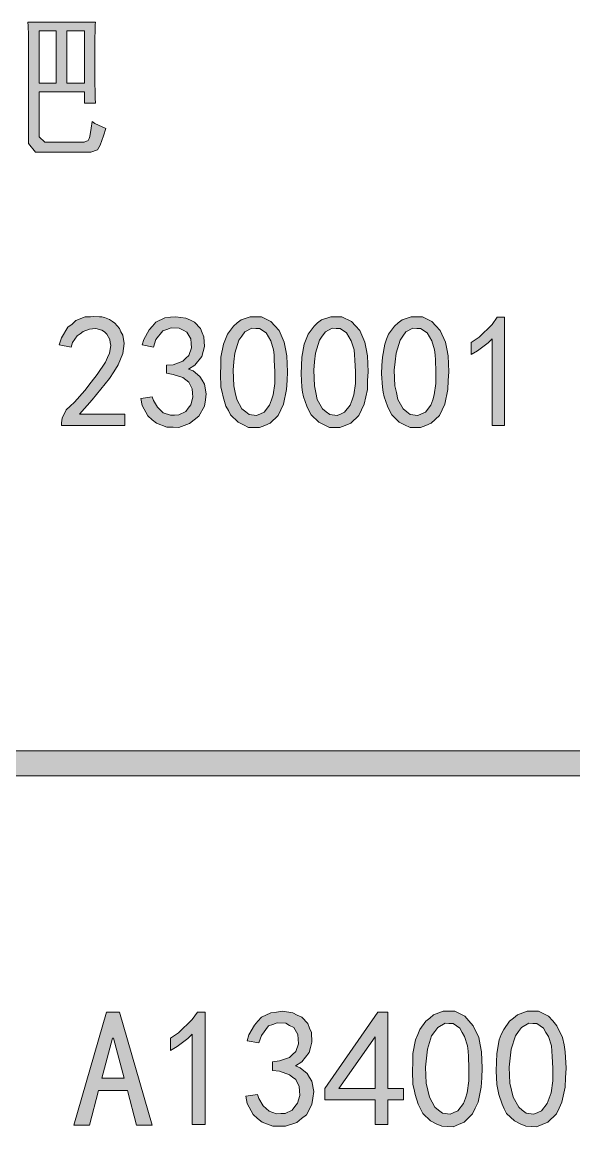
# Model space of a CAD drawing. Header units: millimetres. Extents: x 568 to 3948041, y -25191 to 63890.
# Drawn here: x 3943411 to 3944835, y 49779 to 52632 of the extents above; entities that cross this region are included whole.
import ezdxf

# ---------------------------------------------------------------- set-up
doc = ezdxf.new("R2010")
doc.units = ezdxf.units.MM

msp = doc.modelspace()

# ---------------------------------------------------------------- hatches: boundary and pattern name
h = msp.add_hatch(color=0)
h.paths.add_polyline_path([(3943600.8, 52631.6), (3943600, 52624.8), (3943599.2, 52574.6), (3943599.2, 52532.8), (3943599.2, 52490.3), (3943600, 52434.8), (3943600.8, 52421.9), (3943571.9, 52421.9), (3943571.9, 52451.5), (3943454.9, 52451.5), (3943454.9, 52349), (3943454.9, 52335.3), (3943470.1, 52321.6), (3943486, 52321.6), (3943562, 52321.6), (3943571.1, 52321.6), (3943581.8, 52326.2), (3943584.1, 52331.5), (3943586.3, 52336), (3943589.4, 52358.1), (3943591.7, 52374.8), (3943599.2, 52370.2), (3943617.5, 52361.1), (3943627.4, 52357.3), (3943621.3, 52338.3), (3943612.2, 52314), (3943609.1, 52307.9), (3943606.1, 52301.9), (3943588.6, 52295.8), (3943574.9, 52295.8), (3943464.8, 52295.8), (3943445.8, 52295.8), (3943427.5, 52317.8), (3943427.5, 52339.1), (3943427.5, 52584.5), (3943427.5, 52598.2), (3943426.8, 52621.7), (3943426, 52631.6)])
h.paths.add_polyline_path([(3943571.9, 52474.3), (3943571.9, 52608.8), (3943526.3, 52608.8), (3943526.3, 52474.3)])
h.paths.add_polyline_path([(3943499, 52474.3), (3943499, 52608.8), (3943454.9, 52608.8), (3943454.9, 52474.3)])
h = msp.add_hatch(color=0)
h.dxf.hatch_style = 2
h.paths.add_polyline_path([(3943512.6, 51596.8), (3943514.2, 51609), (3943524.8, 51631), (3943535.4, 51640.1), (3943546.1, 51650), (3943573.4, 51680.4), (3943589.4, 51701.7), (3943605.3, 51722.2), (3943626.6, 51754.1), (3943631.2, 51765.5), (3943636.5, 51776.9), (3943640.3, 51796.6), (3943638.8, 51804.2), (3943637.2, 51812.6), (3943629.6, 51826.3), (3943623.6, 51831.6), (3943616.7, 51836.1), (3943601.5, 51840.7), (3943593.2, 51839.9), (3943584.8, 51839.2), (3943568.9, 51833.1), (3943561.3, 51827), (3943552.9, 51821.7), (3943541.5, 51804.2), (3943537.7, 51792.8), (3943506.6, 51798.1), (3943512.6, 51816.4), (3943529.4, 51843.7), (3943540, 51852.1), (3943549.9, 51861.2), (3943574.2, 51870.3), (3943587.9, 51871.1), (3943595.4, 51871.8), (3943610.6, 51871.1), (3943616.7, 51870.3), (3943623.6, 51868.8), (3943636.5, 51863.5), (3943644.1, 51858.9), (3943650.9, 51854.4), (3943662.3, 51840.7), (3943666.1, 51832.3), (3943670.7, 51823.2), (3943674.5, 51801.9), (3943672.9, 51789), (3943671.4, 51776.1), (3943659.3, 51746.5), (3943647.9, 51729), (3943636.5, 51711.5), (3943592.4, 51656.8), (3943559.7, 51619.6), (3943676.7, 51619.6), (3943676.7, 51590), (3943512.6, 51590)])
h = msp.add_hatch(color=0)
h.dxf.hatch_style = 2
h.paths.add_polyline_path([(3943717.8, 51659.9), (3943746.6, 51664.4), (3943750.4, 51654.5), (3943760.3, 51637.1), (3943767.9, 51629.5), (3943775.5, 51622.6), (3943793.7, 51616.6), (3943804.4, 51616.6), (3943815.8, 51617.3), (3943833.3, 51626.4), (3943839.3, 51634.8), (3943846.2, 51643.2), (3943851.5, 51662.9), (3943850.7, 51673.5), (3943850, 51684.9), (3943841.6, 51701.7), (3943834, 51707.7), (3943825.7, 51713.8), (3943801.3, 51722.2), (3943783.9, 51725.2), (3943783.9, 51745.7), (3943801.3, 51747.2), (3943825.7, 51756.4), (3943834, 51764), (3943841.6, 51770.8), (3943848.4, 51790.5), (3943847.7, 51801.9), (3943846.9, 51814.1), (3943836.3, 51830.8), (3943826.4, 51836.1), (3943816.5, 51841.4), (3943796, 51842.2), (3943784.6, 51838.4), (3943774, 51834.6), (3943756.5, 51811.8), (3943750.4, 51792.8), (3943720.8, 51798.1), (3943725.4, 51812.6), (3943739, 51836.9), (3943747.4, 51846.8), (3943756.5, 51856.6), (3943779.3, 51868), (3943793.7, 51869.6), (3943808.2, 51871.1), (3943834, 51867.3), (3943845.4, 51862), (3943856, 51856.6), (3943871.2, 51840.7), (3943875.8, 51829.3), (3943880.4, 51818.7), (3943881.9, 51794.3), (3943878.1, 51781.4), (3943875, 51768.5), (3943856.8, 51745.7), (3943840.8, 51735.8), (3943852.2, 51731.3), (3943869.7, 51716.8), (3943875.8, 51707), (3943881.9, 51697.1), (3943886.4, 51672), (3943884.2, 51656.1), (3943881.9, 51640.1), (3943867.4, 51614.3), (3943855.3, 51604.4), (3943843.1, 51595.3), (3943815.8, 51585.4), (3943800.6, 51586.2), (3943784.6, 51586.2), (3943758, 51596), (3943746.6, 51605.2), (3943735.2, 51615), (3943720.8, 51641.6)])
h = msp.add_hatch(color=0)
h.paths.add_polyline_path([(3943923.7, 51745), (3943924.4, 51767), (3943930.5, 51800.4), (3943935.8, 51813.3), (3943941.1, 51826.3), (3943956.3, 51846.8), (3943966.2, 51855.1), (3943976.1, 51862.7), (3943999.6, 51871.1), (3944014.1, 51871.1), (3944028.5, 51871.1), (3944052.8, 51858.9), (3944063.5, 51847.5), (3944074.1, 51835.4), (3944087.8, 51805.7), (3944090.8, 51788.3), (3944094.6, 51770), (3944096.1, 51729), (3944095.4, 51706.2), (3944093.8, 51682.7), (3944085.5, 51645.4), (3944078.7, 51631), (3944071.8, 51615.8), (3944051.3, 51596), (3944037.6, 51590), (3944023.9, 51584.7), (3943995.8, 51585.4), (3943982.2, 51592.3), (3943968.5, 51599.1), (3943948.7, 51617.3), (3943943.4, 51628.7), (3943937.3, 51640.1), (3943929.7, 51664.4), (3943927.5, 51676.6), (3943924.4, 51689.5), (3943922.9, 51723.7)])
h.paths.add_polyline_path([(3943957.9, 51754.8), (3943955.6, 51732.8), (3943957.1, 51692.5), (3943960.9, 51675.1), (3943965.4, 51657.6), (3943978.4, 51633.3), (3943988.2, 51625.7), (3943997.4, 51618.8), (3944016.4, 51615.8), (3944026.2, 51620.4), (3944036.1, 51624.9), (3944049.8, 51642.4), (3944054.3, 51656.1), (3944058.9, 51669), (3944063.5, 51698.6), (3944063.5, 51714.6), (3944063.5, 51729.8), (3944061.9, 51758.6), (3944061.2, 51772.3), (3944059.7, 51785.2), (3944052.8, 51808.8), (3944046.7, 51818.7), (3944040.7, 51829.3), (3944023.9, 51840.7), (3944014.1, 51840.7), (3944004.2, 51841.4), (3943986, 51831.6), (3943978.4, 51820.9), (3943970.8, 51810.3), (3943960.1, 51776.9)])
h = msp.add_hatch(color=0)
h.paths.add_polyline_path([(3944131.8, 51745), (3944132.6, 51767), (3944138.7, 51800.4), (3944144, 51813.3), (3944149.3, 51826.3), (3944164.5, 51846.8), (3944173.6, 51855.1), (3944183.5, 51862.7), (3944207.8, 51871.1), (3944221.5, 51871.1), (3944235.9, 51871.1), (3944261, 51858.9), (3944271.6, 51847.5), (3944282.3, 51835.4), (3944295.9, 51805.7), (3944299, 51788.3), (3944302, 51770), (3944304.3, 51729), (3944302.8, 51706.2), (3944302, 51682.7), (3944293.7, 51645.4), (3944286.8, 51631), (3944280, 51615.8), (3944259.5, 51596), (3944245, 51590), (3944231.4, 51584.7), (3944204, 51585.4), (3944190.3, 51592.3), (3944176.7, 51599.1), (3944156.9, 51617.3), (3944150.8, 51628.7), (3944145.5, 51640.1), (3944137.2, 51664.4), (3944134.9, 51676.6), (3944132.6, 51689.5), (3944131.1, 51723.7)])
h.paths.add_polyline_path([(3944166, 51754.8), (3944163.7, 51732.8), (3944165.3, 51692.5), (3944169.1, 51675.1), (3944172.9, 51657.6), (3944186.5, 51633.3), (3944195.7, 51625.7), (3944205.5, 51618.8), (3944224.5, 51615.8), (3944234.4, 51620.4), (3944243.5, 51624.9), (3944258, 51642.4), (3944262.5, 51656.1), (3944267.1, 51669), (3944271.6, 51698.6), (3944271.6, 51714.6), (3944271.6, 51729.8), (3944270.1, 51758.6), (3944268.6, 51772.3), (3944267.8, 51785.2), (3944260.2, 51808.8), (3944254.2, 51818.7), (3944248.1, 51829.3), (3944232.1, 51840.7), (3944221.5, 51840.7), (3944211.6, 51841.4), (3944194.1, 51831.6), (3944185.8, 51820.9), (3944178.2, 51810.3), (3944168.3, 51776.9)])
h = msp.add_hatch(color=0)
h.paths.add_polyline_path([(3944339.2, 51745), (3944340.8, 51767), (3944346.8, 51800.4), (3944351.4, 51813.3), (3944356.7, 51826.3), (3944371.9, 51846.8), (3944381.8, 51855.1), (3944391.7, 51862.7), (3944415.2, 51871.1), (3944429.7, 51871.1), (3944444.1, 51871.1), (3944468.4, 51858.9), (3944479, 51847.5), (3944489.7, 51835.4), (3944503.4, 51805.7), (3944507.2, 51788.3), (3944510.2, 51770), (3944512.5, 51729), (3944510.9, 51706.2), (3944509.4, 51682.7), (3944501.8, 51645.4), (3944495, 51631), (3944488.2, 51615.8), (3944466.9, 51596), (3944453.2, 51590), (3944439.5, 51584.7), (3944412.2, 51585.4), (3944397.7, 51592.3), (3944384.1, 51599.1), (3944365.1, 51617.3), (3944359, 51628.7), (3944353.7, 51640.1), (3944345.3, 51664.4), (3944343, 51676.6), (3944340.8, 51689.5), (3944338.5, 51723.7)])
h.paths.add_polyline_path([(3944373.4, 51754.8), (3944371.2, 51732.8), (3944372.7, 51692.5), (3944377.2, 51675.1), (3944381, 51657.6), (3944394.7, 51633.3), (3944403.8, 51625.7), (3944412.9, 51618.8), (3944431.9, 51615.8), (3944441.8, 51620.4), (3944451.7, 51624.9), (3944466.1, 51642.4), (3944470.7, 51656.1), (3944474.5, 51669), (3944479, 51698.6), (3944479, 51714.6), (3944479, 51729.8), (3944478.3, 51758.6), (3944476.8, 51772.3), (3944475.2, 51785.2), (3944468.4, 51808.8), (3944462.3, 51818.7), (3944456.2, 51829.3), (3944439.5, 51840.7), (3944429.7, 51840.7), (3944419.8, 51841.4), (3944401.5, 51831.6), (3944393.9, 51820.9), (3944386.4, 51810.3), (3944376.5, 51776.9)])
h = msp.add_hatch(color=0)
h.dxf.hatch_style = 2
h.paths.add_polyline_path([(3944624.2, 51814.1), (3944613.5, 51803.5), (3944586.2, 51782.9), (3944570.2, 51773.8), (3944570.2, 51804.2), (3944590.7, 51817.9), (3944624.2, 51850.6), (3944637.1, 51869.6), (3944656.1, 51869.6), (3944656.1, 51590), (3944624.2, 51590)])
h = msp.add_hatch(color=0)
h.dxf.hatch_style = 2
h.paths.add_polyline_path([(3946541, 50750.4), (3946541, 50685.9), (3939036.2, 50685.9), (3939036.2, 50750.4)])
h = msp.add_hatch(color=0)
h.paths.add_polyline_path([(3943746.6, 49784), (3943706.4, 49784), (3943682.8, 49873.7), (3943608.4, 49873.7), (3943584.8, 49784), (3943544.5, 49784), (3943628.9, 50075.8), (3943662.3, 50075.8)])
h.paths.add_polyline_path([(3943674.5, 49905.6), (3943647.1, 50008.2), (3943644.1, 50008.2), (3943616.7, 49905.6)])
h = msp.add_hatch(color=0)
h.dxf.hatch_style = 2
h.paths.add_polyline_path([(3943850, 50018.8), (3943838.6, 50007.4), (3943811.2, 49986.9), (3943794.5, 49976.3), (3943794.5, 50008.2), (3943815, 50022.6), (3943850, 50056.8), (3943863.6, 50075.8), (3943883.4, 50075.8), (3943883.4, 49785.6), (3943850, 49785.6)])
h = msp.add_hatch(color=0)
h.dxf.hatch_style = 2
h.paths.add_polyline_path([(3943988.2, 49858.5), (3944018.6, 49863.1), (3944022.4, 49852.4), (3944033.1, 49834.2), (3944040.7, 49826.6), (3944048.3, 49819.8), (3944067.3, 49812.9), (3944078.7, 49813.7), (3944090, 49813.7), (3944108.3, 49822.8), (3944115.1, 49831.9), (3944122, 49841), (3944128, 49860.8), (3944127.3, 49872.2), (3944125.8, 49883.6), (3944117.4, 49901.8), (3944109, 49907.9), (3944101.4, 49914), (3944075.6, 49923.1), (3944057.4, 49925.4), (3944057.4, 49947.4), (3944075.6, 49949.7), (3944101.4, 49958.8), (3944109, 49966.4), (3944117.4, 49974), (3944124.2, 49993.7), (3944123.5, 50005.9), (3944122.7, 50018), (3944112.1, 50036.3), (3944101.4, 50041.6), (3944091.6, 50046.9), (3944069.5, 50048.4), (3944058.1, 50043.9), (3944046.7, 50040.1), (3944029.3, 50015.8), (3944022.4, 49996.8), (3943992, 50002.1), (3943996.6, 50017.3), (3944011, 50042.4), (3944019.4, 50052.2), (3944028.5, 50062.9), (3944052.8, 50074.3), (3944068, 50075.8), (3944083.2, 50078.1), (3944109.8, 50074.3), (3944121.2, 50068.2), (3944132.6, 50062.9), (3944148.5, 50046.2), (3944153.1, 50034.8), (3944157.7, 50023.4), (3944159.2, 49998.3), (3944155.4, 49984.6), (3944152.3, 49971.7), (3944132.6, 49947.4), (3944116.6, 49937.5), (3944128.8, 49932.2), (3944147, 49917), (3944153.1, 49907.1), (3944159.2, 49897.2), (3944163.7, 49870.7), (3944161.5, 49853.9), (3944159.2, 49837.2), (3944144.7, 49810.6), (3944131.8, 49800.8), (3944119.7, 49790.9), (3944090.8, 49781), (3944074.9, 49781), (3944058.1, 49781.8), (3944030.8, 49791.6), (3944018.6, 49801.5), (3944007.2, 49811.4), (3943992, 49839.5)])
h = msp.add_hatch(color=0)
h.paths.add_polyline_path([(3944322.5, 49849.4), (3944192.6, 49849.4), (3944192.6, 49878.3), (3944329.4, 50075.8), (3944355.2, 50075.8), (3944355.2, 49878.3), (3944395.5, 49878.3), (3944395.5, 49849.4), (3944355.2, 49849.4), (3944355.2, 49785.6), (3944322.5, 49785.6)])
h.paths.add_polyline_path([(3944322.5, 49878.3), (3944322.5, 50012), (3944228.3, 49878.3)])
h = msp.add_hatch(color=0)
h.paths.add_polyline_path([(3944419, 49946.6), (3944419.8, 49969.4), (3944426.6, 50004.4), (3944431.9, 50018), (3944437.3, 50031), (3944453.2, 50052.2), (3944463.1, 50060.6), (3944473, 50068.9), (3944498, 50078.1), (3944512.5, 50078.1), (3944527.7, 50078.1), (3944553.5, 50065.2), (3944564.1, 50053), (3944575.5, 50040.8), (3944590, 50010.4), (3944593, 49991.5), (3944596.8, 49973.2), (3944598.3, 49930.7), (3944597.6, 49906.4), (3944596, 49882.1), (3944587.7, 49843.3), (3944580.1, 49828.1), (3944573.2, 49812.9), (3944552, 49791.6), (3944537.5, 49785.6), (3944523.1, 49779.5), (3944494.2, 49781), (3944479.8, 49787.8), (3944465.4, 49795.4), (3944445.6, 49814.4), (3944439.5, 49825.8), (3944433.5, 49838), (3944425.1, 49863.1), (3944422.8, 49876), (3944419.8, 49888.9), (3944418.3, 49924.6)])
h.paths.add_polyline_path([(3944454.7, 49957.3), (3944451.7, 49933.7), (3944454, 49892.7), (3944457.8, 49874.5), (3944462.3, 49856.2), (3944476, 49830.4), (3944485.9, 49822.8), (3944495.8, 49815.2), (3944515.5, 49812.2), (3944525.4, 49816.7), (3944535.3, 49821.3), (3944550.5, 49840.3), (3944555, 49853.9), (3944559.6, 49867.6), (3944564.1, 49898), (3944564.1, 49914.7), (3944564.1, 49931.4), (3944563.4, 49961.1), (3944561.9, 49974.7), (3944560.3, 49988.4), (3944552.7, 50012.7), (3944546.7, 50023.4), (3944540.6, 50034.8), (3944523.1, 50046.2), (3944512.5, 50046.2), (3944502.6, 50046.9), (3944483.6, 50036.3), (3944476, 50025.6), (3944467.6, 50014.2), (3944457, 49980.1)])
h = msp.add_hatch(color=0)
h.paths.add_polyline_path([(3944635.5, 49946.6), (3944636.3, 49969.4), (3944642.4, 50004.4), (3944647.7, 50018), (3944653.8, 50031), (3944669, 50052.2), (3944678.9, 50060.6), (3944689.5, 50068.9), (3944714.6, 50078.1), (3944729, 50078.1), (3944743.4, 50078.1), (3944769.3, 50065.2), (3944780.7, 50053), (3944791.3, 50040.8), (3944805.7, 50010.4), (3944809.5, 49991.5), (3944812.6, 49973.2), (3944814.9, 49930.7), (3944813.3, 49906.4), (3944812.6, 49882.1), (3944803.5, 49843.3), (3944796.6, 49828.1), (3944789.8, 49812.9), (3944767.7, 49791.6), (3944753.3, 49785.6), (3944738.9, 49779.5), (3944710.8, 49781), (3944696.3, 49787.8), (3944681.9, 49795.4), (3944661.4, 49814.4), (3944655.3, 49825.8), (3944650, 49838), (3944640.9, 49863.1), (3944638.6, 49876), (3944636.3, 49888.9), (3944634.8, 49924.6)])
h.paths.add_polyline_path([(3944670.5, 49957.3), (3944668.2, 49933.7), (3944669.7, 49892.7), (3944674.3, 49874.5), (3944678.1, 49856.2), (3944692.5, 49830.4), (3944701.6, 49822.8), (3944711.5, 49815.2), (3944731.3, 49812.2), (3944741.9, 49816.7), (3944751.8, 49821.3), (3944766.2, 49840.3), (3944771.5, 49853.9), (3944776.1, 49867.6), (3944780.7, 49898), (3944780.7, 49914.7), (3944780.7, 49931.4), (3944779.1, 49961.1), (3944778.4, 49974.7), (3944776.9, 49988.4), (3944769.3, 50012.7), (3944762.4, 50023.4), (3944756.3, 50034.8), (3944739.6, 50046.2), (3944729, 50046.2), (3944718.4, 50046.9), (3944700.1, 50036.3), (3944691.8, 50025.6), (3944684.2, 50014.2), (3944673.5, 49980.1)])

# ---------------------------------------------------------------- linework, layer by layer
at = {"color": 0, "lineweight": 0}
for points in [[(3943600.8, 52631.6), (3943600, 52624.8), (3943599.2, 52574.6), (3943599.2, 52532.8), (3943599.2, 52490.3), (3943600, 52434.8), (3943600.8, 52421.9), (3943571.9, 52421.9), (3943571.9, 52451.5), (3943454.9, 52451.5), (3943454.9, 52349), (3943454.9, 52335.3), (3943470.1, 52321.6), (3943486, 52321.6), (3943562, 52321.6), (3943571.1, 52321.6), (3943581.8, 52326.2), (3943584.1, 52331.5), (3943586.3, 52336), (3943589.4, 52358.1), (3943591.7, 52374.8), (3943599.2, 52370.2), (3943617.5, 52361.1), (3943627.4, 52357.3), (3943621.3, 52338.3), (3943612.2, 52314), (3943609.1, 52307.9), (3943606.1, 52301.9), (3943588.6, 52295.8), (3943574.9, 52295.8), (3943464.8, 52295.8), (3943445.8, 52295.8), (3943427.5, 52317.8), (3943427.5, 52339.1), (3943427.5, 52584.5), (3943427.5, 52598.2), (3943426.8, 52621.7), (3943426, 52631.6)], [(3943499, 52474.3), (3943499, 52608.8), (3943454.9, 52608.8), (3943454.9, 52474.3)], [(3943571.9, 52474.3), (3943571.9, 52608.8), (3943526.3, 52608.8), (3943526.3, 52474.3)], [(3943512.6, 51596.8), (3943514.2, 51609), (3943524.8, 51631), (3943535.4, 51640.1), (3943546.1, 51650), (3943573.4, 51680.4), (3943589.4, 51701.7), (3943605.3, 51722.2), (3943626.6, 51754.1), (3943631.2, 51765.5), (3943636.5, 51776.9), (3943640.3, 51796.6), (3943638.8, 51804.2), (3943637.2, 51812.6), (3943629.6, 51826.3), (3943623.6, 51831.6), (3943616.7, 51836.1), (3943601.5, 51840.7), (3943593.2, 51839.9), (3943584.8, 51839.2), (3943568.9, 51833.1), (3943561.3, 51827), (3943552.9, 51821.7), (3943541.5, 51804.2), (3943537.7, 51792.8), (3943506.6, 51798.1), (3943512.6, 51816.4), (3943529.4, 51843.7), (3943540, 51852.1), (3943549.9, 51861.2), (3943574.2, 51870.3), (3943587.9, 51871.1), (3943595.4, 51871.8), (3943610.6, 51871.1), (3943616.7, 51870.3), (3943623.6, 51868.8), (3943636.5, 51863.5), (3943644.1, 51858.9), (3943650.9, 51854.4), (3943662.3, 51840.7), (3943666.1, 51832.3), (3943670.7, 51823.2), (3943674.5, 51801.9), (3943672.9, 51789), (3943671.4, 51776.1), (3943659.3, 51746.5), (3943647.9, 51729), (3943636.5, 51711.5), (3943592.4, 51656.8), (3943559.7, 51619.6), (3943676.7, 51619.6), (3943676.7, 51590), (3943512.6, 51590)], [(3943717.8, 51659.9), (3943746.6, 51664.4), (3943750.4, 51654.5), (3943760.3, 51637.1), (3943767.9, 51629.5), (3943775.5, 51622.6), (3943793.7, 51616.6), (3943804.4, 51616.6), (3943815.8, 51617.3), (3943833.3, 51626.4), (3943839.3, 51634.8), (3943846.2, 51643.2), (3943851.5, 51662.9), (3943850.7, 51673.5), (3943850, 51684.9), (3943841.6, 51701.7), (3943834, 51707.7), (3943825.7, 51713.8), (3943801.3, 51722.2), (3943783.9, 51725.2), (3943783.9, 51745.7), (3943801.3, 51747.2), (3943825.7, 51756.4), (3943834, 51764), (3943841.6, 51770.8), (3943848.4, 51790.5), (3943847.7, 51801.9), (3943846.9, 51814.1), (3943836.3, 51830.8), (3943826.4, 51836.1), (3943816.5, 51841.4), (3943796, 51842.2), (3943784.6, 51838.4), (3943774, 51834.6), (3943756.5, 51811.8), (3943750.4, 51792.8), (3943720.8, 51798.1), (3943725.4, 51812.6), (3943739, 51836.9), (3943747.4, 51846.8), (3943756.5, 51856.6), (3943779.3, 51868), (3943793.7, 51869.6), (3943808.2, 51871.1), (3943834, 51867.3), (3943845.4, 51862), (3943856, 51856.6), (3943871.2, 51840.7), (3943875.8, 51829.3), (3943880.4, 51818.7), (3943881.9, 51794.3), (3943878.1, 51781.4), (3943875, 51768.5), (3943856.8, 51745.7), (3943840.8, 51735.8), (3943852.2, 51731.3), (3943869.7, 51716.8), (3943875.8, 51707), (3943881.9, 51697.1), (3943886.4, 51672), (3943884.2, 51656.1), (3943881.9, 51640.1), (3943867.4, 51614.3), (3943855.3, 51604.4), (3943843.1, 51595.3), (3943815.8, 51585.4), (3943800.6, 51586.2), (3943784.6, 51586.2), (3943758, 51596), (3943746.6, 51605.2), (3943735.2, 51615), (3943720.8, 51641.6)], [(3943923.7, 51745), (3943924.4, 51767), (3943930.5, 51800.4), (3943935.8, 51813.3), (3943941.1, 51826.3), (3943956.3, 51846.8), (3943966.2, 51855.1), (3943976.1, 51862.7), (3943999.6, 51871.1), (3944014.1, 51871.1), (3944028.5, 51871.1), (3944052.8, 51858.9), (3944063.5, 51847.5), (3944074.1, 51835.4), (3944087.8, 51805.7), (3944090.8, 51788.3), (3944094.6, 51770), (3944096.1, 51729), (3944095.4, 51706.2), (3944093.8, 51682.7), (3944085.5, 51645.4), (3944078.7, 51631), (3944071.8, 51615.8), (3944051.3, 51596), (3944037.6, 51590), (3944023.9, 51584.7), (3943995.8, 51585.4), (3943982.2, 51592.3), (3943968.5, 51599.1), (3943948.7, 51617.3), (3943943.4, 51628.7), (3943937.3, 51640.1), (3943929.7, 51664.4), (3943927.5, 51676.6), (3943924.4, 51689.5), (3943922.9, 51723.7)], [(3944131.8, 51745), (3944132.6, 51767), (3944138.7, 51800.4), (3944144, 51813.3), (3944149.3, 51826.3), (3944164.5, 51846.8), (3944173.6, 51855.1), (3944183.5, 51862.7), (3944207.8, 51871.1), (3944221.5, 51871.1), (3944235.9, 51871.1), (3944261, 51858.9), (3944271.6, 51847.5), (3944282.3, 51835.4), (3944295.9, 51805.7), (3944299, 51788.3), (3944302, 51770), (3944304.3, 51729), (3944302.8, 51706.2), (3944302, 51682.7), (3944293.7, 51645.4), (3944286.8, 51631), (3944280, 51615.8), (3944259.5, 51596), (3944245, 51590), (3944231.4, 51584.7), (3944204, 51585.4), (3944190.3, 51592.3), (3944176.7, 51599.1), (3944156.9, 51617.3), (3944150.8, 51628.7), (3944145.5, 51640.1), (3944137.2, 51664.4), (3944134.9, 51676.6), (3944132.6, 51689.5), (3944131.1, 51723.7)], [(3944339.2, 51745), (3944340.8, 51767), (3944346.8, 51800.4), (3944351.4, 51813.3), (3944356.7, 51826.3), (3944371.9, 51846.8), (3944381.8, 51855.1), (3944391.7, 51862.7), (3944415.2, 51871.1), (3944429.7, 51871.1), (3944444.1, 51871.1), (3944468.4, 51858.9), (3944479, 51847.5), (3944489.7, 51835.4), (3944503.4, 51805.7), (3944507.2, 51788.3), (3944510.2, 51770), (3944512.5, 51729), (3944510.9, 51706.2), (3944509.4, 51682.7), (3944501.8, 51645.4), (3944495, 51631), (3944488.2, 51615.8), (3944466.9, 51596), (3944453.2, 51590), (3944439.5, 51584.7), (3944412.2, 51585.4), (3944397.7, 51592.3), (3944384.1, 51599.1), (3944365.1, 51617.3), (3944359, 51628.7), (3944353.7, 51640.1), (3944345.3, 51664.4), (3944343, 51676.6), (3944340.8, 51689.5), (3944338.5, 51723.7)], [(3944624.2, 51814.1), (3944613.5, 51803.5), (3944586.2, 51782.9), (3944570.2, 51773.8), (3944570.2, 51804.2), (3944590.7, 51817.9), (3944624.2, 51850.6), (3944637.1, 51869.6), (3944656.1, 51869.6), (3944656.1, 51590), (3944624.2, 51590)], [(3943957.9, 51754.8), (3943955.6, 51732.8), (3943957.1, 51692.5), (3943960.9, 51675.1), (3943965.4, 51657.6), (3943978.4, 51633.3), (3943988.2, 51625.7), (3943997.4, 51618.8), (3944016.4, 51615.8), (3944026.2, 51620.4), (3944036.1, 51624.9), (3944049.8, 51642.4), (3944054.3, 51656.1), (3944058.9, 51669), (3944063.5, 51698.6), (3944063.5, 51714.6), (3944063.5, 51729.8), (3944061.9, 51758.6), (3944061.2, 51772.3), (3944059.7, 51785.2), (3944052.8, 51808.8), (3944046.7, 51818.7), (3944040.7, 51829.3), (3944023.9, 51840.7), (3944014.1, 51840.7), (3944004.2, 51841.4), (3943986, 51831.6), (3943978.4, 51820.9), (3943970.8, 51810.3), (3943960.1, 51776.9)], [(3944166, 51754.8), (3944163.7, 51732.8), (3944165.3, 51692.5), (3944169.1, 51675.1), (3944172.9, 51657.6), (3944186.5, 51633.3), (3944195.7, 51625.7), (3944205.5, 51618.8), (3944224.5, 51615.8), (3944234.4, 51620.4), (3944243.5, 51624.9), (3944258, 51642.4), (3944262.5, 51656.1), (3944267.1, 51669), (3944271.6, 51698.6), (3944271.6, 51714.6), (3944271.6, 51729.8), (3944270.1, 51758.6), (3944268.6, 51772.3), (3944267.8, 51785.2), (3944260.2, 51808.8), (3944254.2, 51818.7), (3944248.1, 51829.3), (3944232.1, 51840.7), (3944221.5, 51840.7), (3944211.6, 51841.4), (3944194.1, 51831.6), (3944185.8, 51820.9), (3944178.2, 51810.3), (3944168.3, 51776.9)], [(3944373.4, 51754.8), (3944371.2, 51732.8), (3944372.7, 51692.5), (3944377.2, 51675.1), (3944381, 51657.6), (3944394.7, 51633.3), (3944403.8, 51625.7), (3944412.9, 51618.8), (3944431.9, 51615.8), (3944441.8, 51620.4), (3944451.7, 51624.9), (3944466.1, 51642.4), (3944470.7, 51656.1), (3944474.5, 51669), (3944479, 51698.6), (3944479, 51714.6), (3944479, 51729.8), (3944478.3, 51758.6), (3944476.8, 51772.3), (3944475.2, 51785.2), (3944468.4, 51808.8), (3944462.3, 51818.7), (3944456.2, 51829.3), (3944439.5, 51840.7), (3944429.7, 51840.7), (3944419.8, 51841.4), (3944401.5, 51831.6), (3944393.9, 51820.9), (3944386.4, 51810.3), (3944376.5, 51776.9)], [(3946541, 50750.4), (3946541, 50685.9), (3939036.2, 50685.9), (3939036.2, 50750.4)], [(3943746.6, 49784), (3943706.4, 49784), (3943682.8, 49873.7), (3943608.4, 49873.7), (3943584.8, 49784), (3943544.5, 49784), (3943628.9, 50075.8), (3943662.3, 50075.8)], [(3943850, 50018.8), (3943838.6, 50007.4), (3943811.2, 49986.9), (3943794.5, 49976.3), (3943794.5, 50008.2), (3943815, 50022.6), (3943850, 50056.8), (3943863.6, 50075.8), (3943883.4, 50075.8), (3943883.4, 49785.6), (3943850, 49785.6)], [(3943988.2, 49858.5), (3944018.6, 49863.1), (3944022.4, 49852.4), (3944033.1, 49834.2), (3944040.7, 49826.6), (3944048.3, 49819.8), (3944067.3, 49812.9), (3944078.7, 49813.7), (3944090, 49813.7), (3944108.3, 49822.8), (3944115.1, 49831.9), (3944122, 49841), (3944128, 49860.8), (3944127.3, 49872.2), (3944125.8, 49883.6), (3944117.4, 49901.8), (3944109, 49907.9), (3944101.4, 49914), (3944075.6, 49923.1), (3944057.4, 49925.4), (3944057.4, 49947.4), (3944075.6, 49949.7), (3944101.4, 49958.8), (3944109, 49966.4), (3944117.4, 49974), (3944124.2, 49993.7), (3944123.5, 50005.9), (3944122.7, 50018), (3944112.1, 50036.3), (3944101.4, 50041.6), (3944091.6, 50046.9), (3944069.5, 50048.4), (3944058.1, 50043.9), (3944046.7, 50040.1), (3944029.3, 50015.8), (3944022.4, 49996.8), (3943992, 50002.1), (3943996.6, 50017.3), (3944011, 50042.4), (3944019.4, 50052.2), (3944028.5, 50062.9), (3944052.8, 50074.3), (3944068, 50075.8), (3944083.2, 50078.1), (3944109.8, 50074.3), (3944121.2, 50068.2), (3944132.6, 50062.9), (3944148.5, 50046.2), (3944153.1, 50034.8), (3944157.7, 50023.4), (3944159.2, 49998.3), (3944155.4, 49984.6), (3944152.3, 49971.7), (3944132.6, 49947.4), (3944116.6, 49937.5), (3944128.8, 49932.2), (3944147, 49917), (3944153.1, 49907.1), (3944159.2, 49897.2), (3944163.7, 49870.7), (3944161.5, 49853.9), (3944159.2, 49837.2), (3944144.7, 49810.6), (3944131.8, 49800.8), (3944119.7, 49790.9), (3944090.8, 49781), (3944074.9, 49781), (3944058.1, 49781.8), (3944030.8, 49791.6), (3944018.6, 49801.5), (3944007.2, 49811.4), (3943992, 49839.5)], [(3944322.5, 49849.4), (3944192.6, 49849.4), (3944192.6, 49878.3), (3944329.4, 50075.8), (3944355.2, 50075.8), (3944355.2, 49878.3), (3944395.5, 49878.3), (3944395.5, 49849.4), (3944355.2, 49849.4), (3944355.2, 49785.6), (3944322.5, 49785.6)], [(3944419, 49946.6), (3944419.8, 49969.4), (3944426.6, 50004.4), (3944431.9, 50018), (3944437.3, 50031), (3944453.2, 50052.2), (3944463.1, 50060.6), (3944473, 50068.9), (3944498, 50078.1), (3944512.5, 50078.1), (3944527.7, 50078.1), (3944553.5, 50065.2), (3944564.1, 50053), (3944575.5, 50040.8), (3944590, 50010.4), (3944593, 49991.5), (3944596.8, 49973.2), (3944598.3, 49930.7), (3944597.6, 49906.4), (3944596, 49882.1), (3944587.7, 49843.3), (3944580.1, 49828.1), (3944573.2, 49812.9), (3944552, 49791.6), (3944537.5, 49785.6), (3944523.1, 49779.5), (3944494.2, 49781), (3944479.8, 49787.8), (3944465.4, 49795.4), (3944445.6, 49814.4), (3944439.5, 49825.8), (3944433.5, 49838), (3944425.1, 49863.1), (3944422.8, 49876), (3944419.8, 49888.9), (3944418.3, 49924.6)], [(3944635.5, 49946.6), (3944636.3, 49969.4), (3944642.4, 50004.4), (3944647.7, 50018), (3944653.8, 50031), (3944669, 50052.2), (3944678.9, 50060.6), (3944689.5, 50068.9), (3944714.6, 50078.1), (3944729, 50078.1), (3944743.4, 50078.1), (3944769.3, 50065.2), (3944780.7, 50053), (3944791.3, 50040.8), (3944805.7, 50010.4), (3944809.5, 49991.5), (3944812.6, 49973.2), (3944814.9, 49930.7), (3944813.3, 49906.4), (3944812.6, 49882.1), (3944803.5, 49843.3), (3944796.6, 49828.1), (3944789.8, 49812.9), (3944767.7, 49791.6), (3944753.3, 49785.6), (3944738.9, 49779.5), (3944710.8, 49781), (3944696.3, 49787.8), (3944681.9, 49795.4), (3944661.4, 49814.4), (3944655.3, 49825.8), (3944650, 49838), (3944640.9, 49863.1), (3944638.6, 49876), (3944636.3, 49888.9), (3944634.8, 49924.6)], [(3944454.7, 49957.3), (3944451.7, 49933.7), (3944454, 49892.7), (3944457.8, 49874.5), (3944462.3, 49856.2), (3944476, 49830.4), (3944485.9, 49822.8), (3944495.8, 49815.2), (3944515.5, 49812.2), (3944525.4, 49816.7), (3944535.3, 49821.3), (3944550.5, 49840.3), (3944555, 49853.9), (3944559.6, 49867.6), (3944564.1, 49898), (3944564.1, 49914.7), (3944564.1, 49931.4), (3944563.4, 49961.1), (3944561.9, 49974.7), (3944560.3, 49988.4), (3944552.7, 50012.7), (3944546.7, 50023.4), (3944540.6, 50034.8), (3944523.1, 50046.2), (3944512.5, 50046.2), (3944502.6, 50046.9), (3944483.6, 50036.3), (3944476, 50025.6), (3944467.6, 50014.2), (3944457, 49980.1)], [(3944670.5, 49957.3), (3944668.2, 49933.7), (3944669.7, 49892.7), (3944674.3, 49874.5), (3944678.1, 49856.2), (3944692.5, 49830.4), (3944701.6, 49822.8), (3944711.5, 49815.2), (3944731.3, 49812.2), (3944741.9, 49816.7), (3944751.8, 49821.3), (3944766.2, 49840.3), (3944771.5, 49853.9), (3944776.1, 49867.6), (3944780.7, 49898), (3944780.7, 49914.7), (3944780.7, 49931.4), (3944779.1, 49961.1), (3944778.4, 49974.7), (3944776.9, 49988.4), (3944769.3, 50012.7), (3944762.4, 50023.4), (3944756.3, 50034.8), (3944739.6, 50046.2), (3944729, 50046.2), (3944718.4, 50046.9), (3944700.1, 50036.3), (3944691.8, 50025.6), (3944684.2, 50014.2), (3944673.5, 49980.1)], [(3943674.5, 49905.6), (3943647.1, 50008.2), (3943644.1, 50008.2), (3943616.7, 49905.6)], [(3944322.5, 49878.3), (3944322.5, 50012), (3944228.3, 49878.3)]]:
    msp.add_lwpolyline(points, close=True, dxfattribs=at)

doc.saveas('drawing.dxf')
